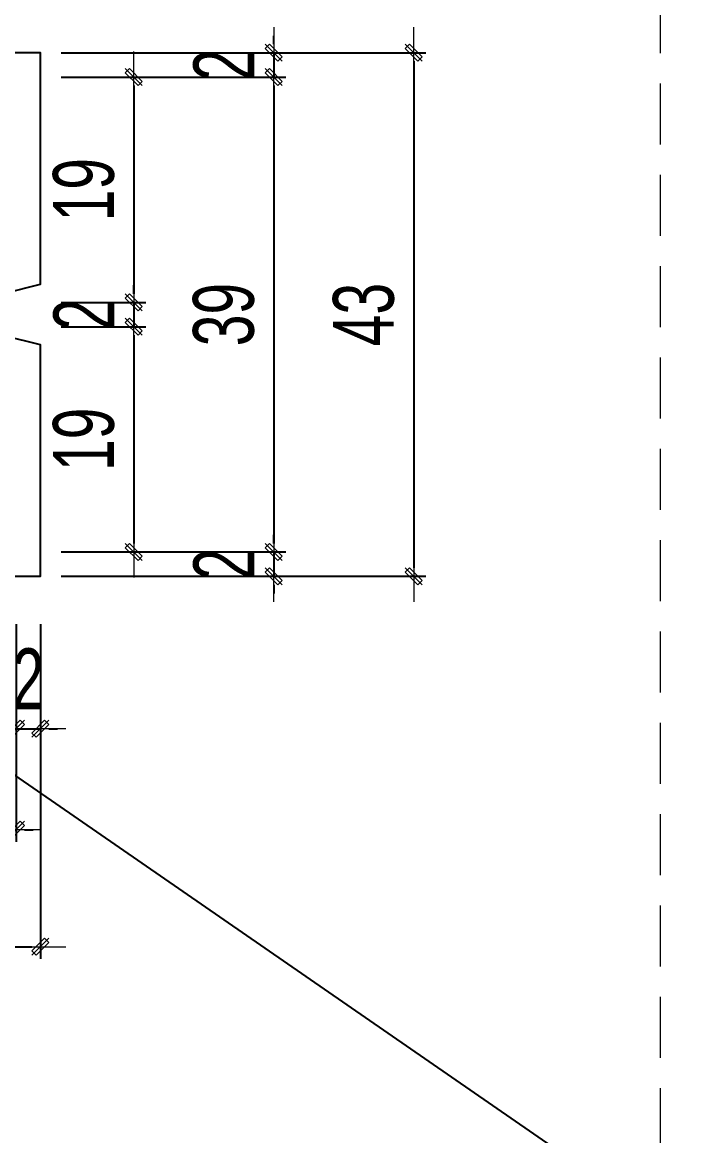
# Model space of a CAD drawing. Header units: inches. Extents: x 144032 to 217447, y 5454 to 57833.
# Drawn here: x 175259 to 175811, y 37670 to 38585 of the extents above; entities that cross this region are included whole.
import ezdxf

# ---------------------------------------------------------------- set-up
doc = ezdxf.new("R2010")
doc.units = ezdxf.units.IN
doc.header["$MEASUREMENT"] = 0
doc.linetypes.add('HIDDEN', pattern=[0.375, 0.25, -0.125])
doc.layers.add('KCS_Plotter', color=11, linetype='Continuous', plot=False)
for name, color, linetype, lineweight in [('LC Dim', 8, 'Continuous', 18), ('LC MANH DUT', 35, 'HIDDEN', 5), ('LC Net thay', 7, 'Continuous', 25)]:
    doc.layers.add(name, color=color, linetype=linetype, lineweight=lineweight)
doc.styles.add('HOATBIF', font='hoatbif.shx', dxfattribs={"width": 0.7})
doc.dimstyles.new('1-100(1-25)', dxfattribs={"dimscale": 25, "dimtxt": 2.5, "dimasz": 0.35, "dimexe": 0.5, "dimexo": 0, "dimgap": 0.8, "dimtad": 1, "dimdec": 0, "dimzin": 0, "dimdsep": 46, "dimtxsty": 'HOATBIF', "dimblk1": 'DOT', "dimblk2": 'DOT', "dimsah": 1, "dimcen": -1, "dimdle": 1, "dimclrd": 256, "dimclre": 256, "dimclrt": 4, "dimadec": 3, "dimazin": 2, "dimtfac": 0.333333, "dimtdec": 0, "dimtix": 1, "dimtmove": 2, "dimatfit": 3, "dimldrblk": 'DOT', "dimfxl": 1, "dimtvp": 0.833333, "dimtolj": 1, "dimtzin": 0, "dimarcsym": 0})

# ---------------------------------------------------------------- blocks, each defined once
blk = doc.blocks.new('DOT')
at = {"layer": 'LC Dim'}
blk.add_line((-3, 0), (3, 0), dxfattribs=at)
at = {"layer": 'LC Dim', "color": 4}
blk.add_line((-1, -1), (1, 1), dxfattribs=at)
blk.add_lwpolyline([(0.5, 1), (-1, -0.5), (-0.5, -1), (1, 0.5)], close=True, dxfattribs=at)
blk = doc.blocks.new('*D33')
at = {"layer": 'Defpoints', "color": 0, "transparency": 16777216}
for p in [(175290.82, 38559.86), (175290.82, 38539.86), (175465.36, 38539.86)]:
    blk.add_point(p, dxfattribs=at)
at = {"layer": 'LC Dim', "lineweight": -2, "transparency": 16777216}
for p, q in [((175465.36, 38566.86), (175465.36, 38573.86)), ((175290.82, 38559.86), (175475.36, 38559.86)), ((175465.36, 38559.86), (175465.36, 38539.86)), ((175290.82, 38539.86), (175475.36, 38539.86)), ((175465.36, 38532.86), (175465.36, 38525.86))]:
    blk.add_line(p, q, dxfattribs=at)
at = {"layer": 'LC Dim', "lineweight": -2, "transparency": 16777216, "xscale": 7, "yscale": 7, "zscale": 7}
for p, rotation in [((175465.36, 38559.86), 270), ((175465.36, 38539.86), 90)]:
    blk.add_blockref('DOT', p, dxfattribs=dict(at, rotation=rotation))
at = {"layer": 'LC Dim', "color": 4, "transparency": 16777216, "insert": (175424.36, 38549.86), "char_height": 50, "attachment_point": 5, "rotation": 90, "style": 'HOATBIF'}
blk.add_mtext('\\A1;2', dxfattribs=at)
blk = doc.blocks.new('_Dot')
at = {"color": 0, "linetype": 'ByBlock', "lineweight": -2}
blk.add_line((-0.5, 0), (-1, 0), dxfattribs=at)
at = {"color": 0, "linetype": 'ByBlock', "const_width": 0.5}
blk.add_lwpolyline([(-0.25, 0, 1), (0.25, 0, 1)], format="xyb", close=True, dxfattribs=at)
blk = doc.blocks.new('*D34')
at = {"layer": 'Defpoints', "color": 0, "transparency": 16777216}
for p in [(175290.82, 38539.86), (175290.82, 38354.86), (175350.36, 38354.86)]:
    blk.add_point(p, dxfattribs=at)
at = {"layer": 'LC Dim', "lineweight": -2, "transparency": 16777216}
for p, q in [((175290.82, 38539.86), (175360.36, 38539.86)), ((175350.36, 38532.86), (175350.36, 38361.86)), ((175290.82, 38354.86), (175360.36, 38354.86))]:
    blk.add_line(p, q, dxfattribs=at)
at = {"layer": 'LC Dim', "lineweight": -2, "transparency": 16777216, "xscale": 7, "yscale": 7, "zscale": 7}
for p, rotation in [((175350.36, 38539.86), 90), ((175350.36, 38354.86), 270)]:
    blk.add_blockref('DOT', p, dxfattribs=dict(at, rotation=rotation))
at = {"layer": 'LC Dim', "color": 4, "transparency": 16777216, "insert": (175309.36, 38447.36), "char_height": 50, "attachment_point": 5, "rotation": 90, "style": 'HOATBIF'}
blk.add_mtext('\\A1;19', dxfattribs=at)
blk = doc.blocks.new('*D35')
at = {"layer": 'Defpoints', "color": 0, "transparency": 16777216}
for p in [(175290.82, 38354.86), (175290.82, 38334.86), (175350.36, 38334.86)]:
    blk.add_point(p, dxfattribs=at)
at = {"layer": 'LC Dim', "lineweight": -2, "transparency": 16777216}
for p, q in [((175350.36, 38361.86), (175350.36, 38368.86)), ((175290.82, 38354.86), (175360.36, 38354.86)), ((175350.36, 38354.86), (175350.36, 38334.86)), ((175290.82, 38334.86), (175360.36, 38334.86)), ((175350.36, 38327.86), (175350.36, 38320.86))]:
    blk.add_line(p, q, dxfattribs=at)
at = {"layer": 'LC Dim', "lineweight": -2, "transparency": 16777216, "xscale": 7, "yscale": 7, "zscale": 7}
for p, rotation in [((175350.36, 38354.86), 270), ((175350.36, 38334.86), 90)]:
    blk.add_blockref('DOT', p, dxfattribs=dict(at, rotation=rotation))
at = {"layer": 'LC Dim', "color": 4, "transparency": 16777216, "insert": (175309.36, 38344.86), "char_height": 50, "attachment_point": 5, "rotation": 90, "style": 'HOATBIF'}
blk.add_mtext('\\A1;2', dxfattribs=at)
blk = doc.blocks.new('*D36')
at = {"layer": 'Defpoints', "color": 0, "transparency": 16777216}
for p in [(175290.82, 38334.86), (175290.82, 38149.86), (175350.36, 38149.86)]:
    blk.add_point(p, dxfattribs=at)
at = {"layer": 'LC Dim', "lineweight": -2, "transparency": 16777216}
for p, q in [((175290.82, 38334.86), (175360.36, 38334.86)), ((175350.36, 38327.86), (175350.36, 38156.86)), ((175290.82, 38149.86), (175360.36, 38149.86))]:
    blk.add_line(p, q, dxfattribs=at)
at = {"layer": 'LC Dim', "lineweight": -2, "transparency": 16777216, "xscale": 7, "yscale": 7, "zscale": 7}
for p, rotation in [((175350.36, 38334.86), 90), ((175350.36, 38149.86), 270)]:
    blk.add_blockref('DOT', p, dxfattribs=dict(at, rotation=rotation))
at = {"layer": 'LC Dim', "color": 4, "transparency": 16777216, "insert": (175309.36, 38242.36), "char_height": 50, "attachment_point": 5, "rotation": 90, "style": 'HOATBIF'}
blk.add_mtext('\\A1;19', dxfattribs=at)
blk = doc.blocks.new('*D37')
at = {"layer": 'Defpoints', "color": 0, "transparency": 16777216}
for p in [(175290.82, 38149.86), (175290.82, 38129.86), (175465.36, 38129.86)]:
    blk.add_point(p, dxfattribs=at)
at = {"layer": 'LC Dim', "lineweight": -2, "transparency": 16777216}
for p, q in [((175465.36, 38156.86), (175465.36, 38163.86)), ((175290.82, 38149.86), (175475.36, 38149.86)), ((175465.36, 38149.86), (175465.36, 38129.86)), ((175290.82, 38129.86), (175475.36, 38129.86)), ((175465.36, 38122.86), (175465.36, 38115.86))]:
    blk.add_line(p, q, dxfattribs=at)
at = {"layer": 'LC Dim', "lineweight": -2, "transparency": 16777216, "xscale": 7, "yscale": 7, "zscale": 7}
for p, rotation in [((175465.36, 38149.86), 270), ((175465.36, 38129.86), 90)]:
    blk.add_blockref('DOT', p, dxfattribs=dict(at, rotation=rotation))
at = {"layer": 'LC Dim', "color": 4, "transparency": 16777216, "insert": (175424.36, 38139.86), "char_height": 50, "attachment_point": 5, "rotation": 90, "style": 'HOATBIF'}
blk.add_mtext('\\A1;2', dxfattribs=at)
blk = doc.blocks.new('*D38')
at = {"layer": 'Defpoints', "color": 0, "transparency": 16777216}
for p in [(175290.82, 38539.86), (175290.82, 38149.86), (175465.36, 38149.86)]:
    blk.add_point(p, dxfattribs=at)
at = {"layer": 'LC Dim', "lineweight": -2, "transparency": 16777216}
for p, q in [((175290.82, 38539.86), (175475.36, 38539.86)), ((175465.36, 38532.86), (175465.36, 38156.86)), ((175290.82, 38149.86), (175475.36, 38149.86))]:
    blk.add_line(p, q, dxfattribs=at)
at = {"layer": 'LC Dim', "lineweight": -2, "transparency": 16777216, "xscale": 7, "yscale": 7, "zscale": 7}
for p, rotation in [((175465.36, 38539.86), 90), ((175465.36, 38149.86), 270)]:
    blk.add_blockref('DOT', p, dxfattribs=dict(at, rotation=rotation))
at = {"layer": 'LC Dim', "color": 4, "transparency": 16777216, "insert": (175424.36, 38344.86), "char_height": 50, "attachment_point": 5, "rotation": 90, "style": 'HOATBIF'}
blk.add_mtext('\\A1;39', dxfattribs=at)
blk = doc.blocks.new('*D39')
at = {"layer": 'Defpoints', "color": 0, "transparency": 16777216}
for p in [(175290.82, 38559.86), (175290.82, 38129.86), (175580.36, 38129.86)]:
    blk.add_point(p, dxfattribs=at)
at = {"layer": 'LC Dim', "lineweight": -2, "transparency": 16777216}
for p, q in [((175290.82, 38559.86), (175590.36, 38559.86)), ((175580.36, 38552.86), (175580.36, 38136.86)), ((175290.82, 38129.86), (175590.36, 38129.86))]:
    blk.add_line(p, q, dxfattribs=at)
at = {"layer": 'LC Dim', "lineweight": -2, "transparency": 16777216, "xscale": 7, "yscale": 7, "zscale": 7}
for p, rotation in [((175580.36, 38559.86), 90), ((175580.36, 38129.86), 270)]:
    blk.add_blockref('DOT', p, dxfattribs=dict(at, rotation=rotation))
at = {"layer": 'LC Dim', "color": 4, "transparency": 16777216, "insert": (175539.36, 38344.86), "char_height": 50, "attachment_point": 5, "rotation": 90, "style": 'HOATBIF'}
blk.add_mtext('\\A1;43', dxfattribs=at)
blk = doc.blocks.new('*D61')
at = {"layer": 'Defpoints', "color": 0, "transparency": 16777216}
for p in [(175213.63, 38090.52), (175253.63, 38090.52), (175253.63, 37921.78)]:
    blk.add_point(p, dxfattribs=at)
at = {"layer": 'LC Dim', "lineweight": -2, "transparency": 16777216}
for p, q in [((175213.63, 38090.52), (175213.63, 37911.78)), ((175253.63, 38090.52), (175253.63, 37911.78)), ((175206.63, 37921.78), (175199.63, 37921.78)), ((175213.63, 37921.78), (175253.63, 37921.78)), ((175260.63, 37921.78), (175267.63, 37921.78))]:
    blk.add_line(p, q, dxfattribs=at)
at = {"layer": 'LC Dim', "lineweight": -2, "transparency": 16777216, "xscale": 7, "yscale": 7, "zscale": 7}
blk.add_blockref('DOT', (175213.63, 37921.78), dxfattribs=at)
at = {"layer": 'LC Dim', "lineweight": -2, "transparency": 16777216, "xscale": 7, "yscale": 7, "zscale": 7, "rotation": 180}
blk.add_blockref('DOT', (175253.63, 37921.78), dxfattribs=at)
at = {"layer": 'LC Dim', "color": 4, "transparency": 16777216, "insert": (175233.63, 37962.78), "char_height": 50, "attachment_point": 5, "style": 'HOATBIF'}
blk.add_mtext('\\A1;4', dxfattribs=at)
blk = doc.blocks.new('*D62')
at = {"layer": 'Defpoints', "color": 0, "transparency": 16777216}
for p in [(174413.63, 38090.52), (175273.63, 38090.52), (175273.63, 37825.67)]:
    blk.add_point(p, dxfattribs=at)
at = {"layer": 'LC Dim', "lineweight": -2, "transparency": 16777216}
for p, q in [((174413.63, 38090.52), (174413.63, 37815.67)), ((175273.63, 38090.52), (175273.63, 37815.67)), ((174420.63, 37825.67), (175266.63, 37825.67))]:
    blk.add_line(p, q, dxfattribs=at)
at = {"layer": 'LC Dim', "lineweight": -2, "transparency": 16777216, "xscale": 7, "yscale": 7, "zscale": 7, "rotation": 180}
blk.add_blockref('DOT', (174413.63, 37825.67), dxfattribs=at)
at = {"layer": 'LC Dim', "lineweight": -2, "transparency": 16777216, "xscale": 7, "yscale": 7, "zscale": 7}
blk.add_blockref('DOT', (175273.63, 37825.67), dxfattribs=at)
at = {"layer": 'LC Dim', "color": 4, "transparency": 16777216, "insert": (174843.63, 37866.67), "char_height": 50, "attachment_point": 5, "style": 'HOATBIF'}
blk.add_mtext('\\A1;86', dxfattribs=at)
blk = doc.blocks.new('*D67')
at = {"layer": 'Defpoints', "color": 0, "transparency": 16777216}
for p in [(175253.63, 38090.52), (175273.63, 38090.52), (175273.63, 38004.69)]:
    blk.add_point(p, dxfattribs=at)
at = {"layer": 'LC Dim', "lineweight": -2, "transparency": 16777216}
for p, q in [((175253.63, 38090.52), (175253.63, 37994.69)), ((175273.63, 38090.52), (175273.63, 37994.69)), ((175246.63, 38004.69), (175239.63, 38004.69)), ((175253.63, 38004.69), (175273.63, 38004.69)), ((175280.63, 38004.69), (175287.63, 38004.69))]:
    blk.add_line(p, q, dxfattribs=at)
at = {"layer": 'LC Dim', "lineweight": -2, "transparency": 16777216, "xscale": 7, "yscale": 7, "zscale": 7}
blk.add_blockref('DOT', (175253.63, 38004.69), dxfattribs=at)
at = {"layer": 'LC Dim', "lineweight": -2, "transparency": 16777216, "xscale": 7, "yscale": 7, "zscale": 7, "rotation": 180}
blk.add_blockref('DOT', (175273.63, 38004.69), dxfattribs=at)
at = {"layer": 'LC Dim', "color": 4, "transparency": 16777216, "insert": (175263.63, 38045.69), "char_height": 50, "attachment_point": 5, "style": 'HOATBIF'}
blk.add_mtext('\\A1;2', dxfattribs=at)

msp = doc.modelspace()

# ---------------------------------------------------------------- linework, layer by layer
at = {"layer": 'KCS_Plotter'}
msp.add_line((168400.49, 42696.34), (177005.85, 36756.05), dxfattribs=at)
at = {"layer": 'LC MANH DUT', "ltscale": 200}
msp.add_lwpolyline([(172381.13, 39584.56), (175782.92, 39584.56), (175782.92, 36996.01), (172381.13, 36996.01)], close=True, dxfattribs=at)
at = {"layer": 'LC Net thay', "linetype": 'ByBlock'}
msp.add_lwpolyline([(174413.63, 38369.86), (174473.63, 38354.86), (174473.63, 38334.86), (174413.63, 38319.86), (174413.63, 38129.86), (175273.63, 38129.86), (175273.63, 38319.86), (175213.63, 38334.86), (175213.63, 38354.86), (175273.63, 38369.86), (175273.63, 38559.86), (174413.63, 38559.86)], close=True, dxfattribs=at)

# ---------------------------------------------------------------- dimensions: what is measured, and where the dimension line sits
at = {"layer": 'LC Dim'}
for base, p1, p2, picture, middle in [((175465.36, 38539.86), (175290.82, 38559.86), (175290.82, 38539.86), '*D33', (175424.36, 38549.86)), ((175580.36, 38129.86), (175290.82, 38559.86), (175290.82, 38129.86), '*D39', (175539.36, 38344.86)), ((175350.359, 38354.859), (175290.8191, 38539.8591), (175290.8191, 38354.859), '*D34', (175309.359, 38447.3591)), ((175465.36, 38149.86), (175290.82, 38539.86), (175290.82, 38149.86), '*D38', (175424.36, 38344.86)), ((175350.36, 38334.86), (175290.82, 38354.86), (175290.82, 38334.86), '*D35', (175309.36, 38344.86)), ((175350.359, 38149.8589), (175290.8191, 38334.859), (175290.8191, 38149.8589), '*D36', (175309.359, 38242.359)), ((175465.36, 38129.86), (175290.82, 38149.86), (175290.82, 38129.86), '*D37', (175424.36, 38139.86))]:
    dim = msp.add_linear_dim(base=base, p1=p1, p2=p2, angle=90, dimstyle='1-100(1-25)', override={"dimscale": 20, "dimlfac": 0.1}, dxfattribs=at)
    dim.commit()
    dim.dimension.update_dxf_attribs({"geometry": picture, "text_midpoint": middle})
for base, p1, p2, picture, middle in [((175273.63, 37825.67), (174413.63, 38090.52), (175273.63, 38090.52), '*D62', (174843.63, 37866.67)), ((175253.63, 37921.78), (175213.63, 38090.52), (175253.63, 38090.52), '*D61', (175233.63, 37962.78)), ((175273.63, 38004.69), (175253.63, 38090.52), (175273.63, 38090.52), '*D67', (175263.63, 38045.69))]:
    dim = msp.add_linear_dim(base=base, p1=p1, p2=p2, dimstyle='1-100(1-25)', override={"dimscale": 20, "dimlfac": 0.1}, dxfattribs=at)
    dim.commit()
    dim.dimension.update_dxf_attribs({"geometry": picture, "text_midpoint": middle})

doc.saveas('drawing.dxf')
